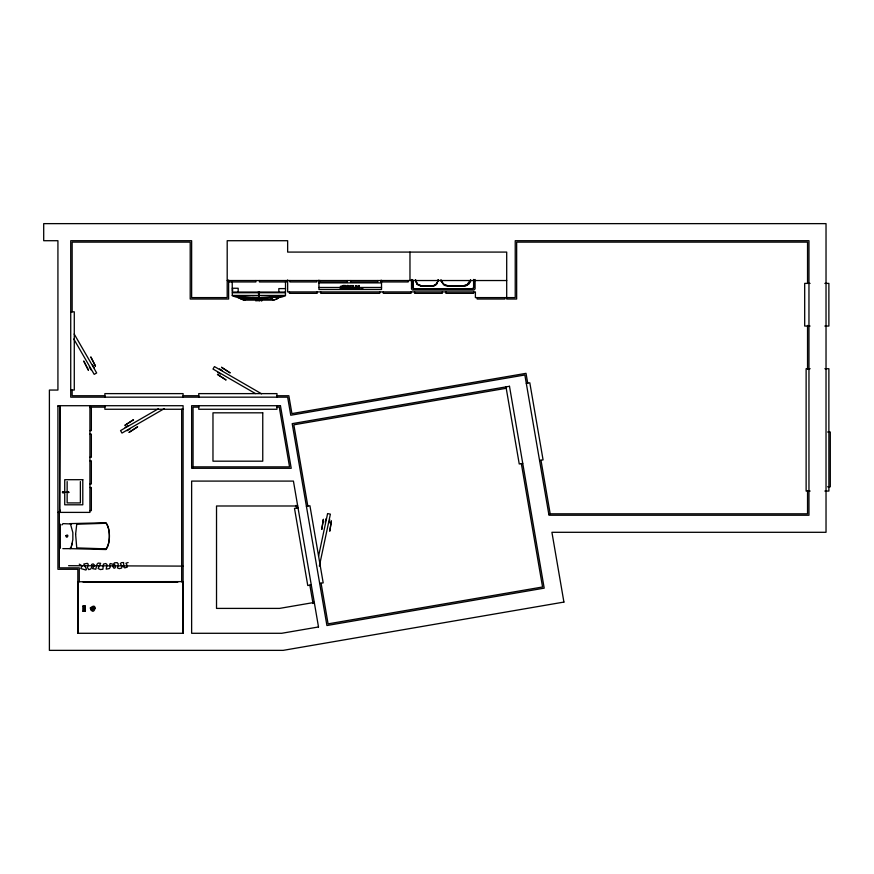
<?xml version="1.0" encoding="UTF-8"?>
<svg xmlns="http://www.w3.org/2000/svg" width="874" height="874" viewBox="0 0 874 874"><rect width="100%" height="100%" fill="white"/><g stroke="black" fill="none" stroke-linecap="round" stroke-linejoin="round"><path stroke-width="1.31" d="M60.317 547.67L60.317 524.149M183.092 582.838L183.092 633.289L77.841 633.289L77.841 582.838M77.841 582.368L77.841 581.603M77.841 581.756L181.781 581.603M183.092 581.756L181.672 581.603M183.092 582.368L183.092 581.603M244.709 297.63L245.67 298.504A3.277 3.256 -90 0 0 247.276 298.93L270.47 298.93A3.277 3.256 -90 0 0 272.087 298.504L273.289 297.182L278.872 296.81A157.495 95.736 0 0 0 283.307 296.428L285.416 295.729L285.514 292.746L232.233 292.746L232.342 295.729L234.44 296.428A157.495 95.736 0 0 0 238.875 296.821L237.761 296.756L237.739 297.531L243.311 297.925M84.603 606.654L85.434 610.456L84.341 608.61C85.685 601.815 84.592 614.651 84.341 608.61L85.324 606.731L84.472 606.654M57.924 406.148L59.683 406.181L60.087 407.524L59.563 512.393M259.698 301.115L260.703 297.575L261.708 301.115M437.907 281.439L438.005 279.767M438.344 279.931L436.519 284.443L433.744 286.093L421.508 286.311L417.127 284.443L415.303 279.931M72.324 543.104L71.515 545.66L72.848 539.684L72.848 532.583L70.455 523.941L62.819 523.624M85.171 609.331L84.811 610.445A2.469 0.743 -89.8 0 1 84.21 610.358L83.915 609.396A1.835 0.557 -89.8 0 1 83.915 607.856L84.123 607.015M325.226 522.182L325.915 518.905M318.551 556.203L327.597 513.573L330.383 514.163L319.349 566.123M329.05 522.991L329.749 519.724M437.798 281.362L436.334 284.236L433.602 285.853L421.618 286.06L417.324 284.236L415.642 279.767M470.441 280.084L466.967 284.738L463.242 285.765M470.562 280.15C467.612 289.545 455.168 284.837 448.264 285.885M471.02 280.401L469.021 283.974L465.536 286.038L448.034 286.311L444.156 285.241L440.54 280.401M91.409 608.249C101.755 605.933 85.401 614.051 93.125 607.343M94.119 608.927L92.404 609.834M71.635 545.747L70.007 548.643L62.819 548.643M84.024 606.862L84.275 606.742A2.469 0.743 -89.8 0 1 84.876 606.829L85.171 607.791M437.197 282.859L434.99 285.121L431.985 285.951M238.373 296.799L239.072 297.794A14.497 14.203 -90 0 0 241.901 299.301L242.644 299.563A14.989 14.782 -90 0 0 244.917 300.121L272.83 300.121A14.661 14.629 -90 0 0 275.102 299.563L275.845 299.301A14.148 14.104 90 0 0 278.577 297.859L278.872 296.81M82.954 606.043L85.095 605.879A13.514 4.086 -89.8 0 1 85.117 611.232L82.964 611.232A14.093 2.119 -90 0 1 82.954 606.043L85.095 605.879M71.439 524.389L70.007 523.624L106.027 522.728C110.528 528.748 110.528 543.519 106.027 549.528L70.007 548.643L71.439 547.878M60.087 510.755L59.847 509.903M125.102 427.353L127.997 425.682M158.292 408.813L120.546 430.598L121.978 433.067L164.432 408.551M127.058 430.74L129.953 429.068M61.792 524.859L62.567 524.52M128.117 562.539L125.932 563.227L127.44 566.013L127.222 567.215L124.753 567.86L123.9 567.302L123.573 562.55L121.41 562.659L120.361 563.621L122.043 566.363L121.606 568.089L119.301 568.624L117.444 567.925L118.285 563.97L117.225 562.648L114.483 562.812L113.926 563.61C118.143 568.537 111.894 570.58 113.216 564.342L110.419 563.533L109.698 564.189L110.332 566.898L109.414 568.548L106.202 569.149L107.043 564.538L105.743 563.533L103.438 564.08L102.881 569.247L100.324 569.542L98.096 568.482L100.641 563.304L98.205 563.074L97.014 564.243L95.812 569.225L92.535 568.624L94.567 565.15L93.147 563.861L91.519 564.495L91.836 566.833L90.732 569.04L88.689 569.597L87.378 567.412L88.241 564.156L87.345 563.348L83.795 564.036L86.504 569.225L85.892 570.023L80.79 568.537L82.09 565.86L79.261 564.145M526.312 383.391L529.808 382.79L543.071 459.888L539.564 460.489M506.221 388.285L293.839 424.808L307.823 506.122M522.739 463.384L519.243 463.985L505.98 386.887M298.012 507.805L294.505 508.406L307.768 585.514L311.275 584.903M306.424 506.363L309.931 505.762L323.183 582.86L319.687 583.461M314.29 602.426L279.56 608.402L216.523 608.402L216.523 505.991L297.695 505.991M82.964 611.232L85.117 611.232M84.614 610.533L85.434 610.456M84.483 610.533L85.335 610.467M156.872 581.844L177.837 581.778L83.106 581.778L104.061 581.844M256.486 297.575L256.038 299.738M170.648 581.876L90.284 581.876M227.196 280.532L506.702 280.532M318.934 282.881L381.173 282.881L381.173 280.15M810.067 283.384L804.692 283.384L804.692 326.046L810.067 326.046M824.848 283.384L828.88 283.384L828.88 326.046L824.848 326.046M318.934 287.47L381.523 287.47M232.233 288.256L238.176 288.256L238.176 292.058M285.514 288.595L278.828 288.595L278.828 292.058M232.233 289.982L232.976 289.982M232.244 295.456L258.595 295.456M259.152 295.456L285.503 295.456M258.048 299.738C258.365 297.739 254.782 296.909 258.595 297.586L258.595 292.746M259.698 299.738C259.764 297.269 261.643 297.226 261.708 299.738M256.038 301.115L257.043 297.575L258.048 301.115M70.728 311.821L74.279 311.821L74.279 390.055L70.728 390.055M810.132 368.719L806.123 368.719L806.123 491.057L810.132 491.057M824.859 368.719L828.88 368.719L828.88 491.057L824.859 491.057M104.869 395.747L72.149 395.747L72.149 390.055M183.092 395.747L198.748 395.747M276.982 395.747L288.846 395.747L291.916 413.599L526.017 373.34L527.71 383.151M90.142 407.131L104.869 407.131M198.748 407.131L193.056 407.131L193.056 468.289M276.982 407.109L279.276 407.109L289.545 466.869L193.056 466.869M89.924 407.481L91.355 407.481L91.355 430.598L89.924 430.598M59.847 408.639L60.087 407.787M183.092 409.261L104.869 409.261L104.869 405.711M827.623 432.018L830.3 432.018L830.3 486.785L827.623 486.785M89.924 434.159L91.355 434.159L91.355 457.266L89.924 457.266M89.924 460.827L91.355 460.827L91.355 483.945L89.924 483.945M89.924 487.495L91.355 487.495L91.355 510.613L89.924 510.613M62.371 492.248L69.057 492.248M57.924 512.393L89.924 512.393L89.924 405.711M548.981 513.814L807.543 513.814L807.543 490.598M182.95 566.112L68.576 565.697M83.106 581.876L177.837 581.876M251.472 297.51L238.886 296.843L238.099 297.553L238.11 296.778M245.528 297.968L251.472 298.209L237.794 297.444M242.317 297.783L243.464 297.848M240.033 297.619L241.169 297.706M448.329 285.765L444.505 284.848M421.661 285.951L417.411 284.137L415.849 281.362M446.396 285.503L442.943 283.613L440.999 280.15M418.744 285L420.176 285.612M219.516 368.915L222.411 370.587M261.61 393.824L214.436 366.588L213.005 369.057L255.47 393.573M217.56 372.302L220.456 373.974M92.065 609.713L91.409 608.927M251.067 298.198L251.111 297.499M443.052 283.526L441.119 280.084M92.666 364.971L94.337 367.867M74.192 334.032L96.664 372.947L94.195 374.367L73.766 338.992M89.279 366.927L90.951 369.822M540.973 460.248L550.183 513.814M521.341 463.624L542.557 586.989L328.078 623.872L321.086 583.22M296.144 505.358L296.614 508.045M309.866 585.154L313.034 603.519M807.543 283.089L807.543 242.131L516.654 242.131L516.654 299.028L506.702 299.028L506.702 252.083L287.644 252.083L287.644 240.711L227.196 240.711L227.196 297.608L191.635 297.608L191.635 240.711L70.728 240.711L70.728 397.167L287.644 397.167L290.758 415.237L524.859 374.979L548.981 515.234L808.963 515.234L808.963 240.711L515.234 240.711L515.234 297.608L475.401 297.608L475.401 291.916L287.644 291.916L287.644 279.964M807.543 325.412L807.543 369.09M504.921 297.608L504.921 299.028L477.182 299.028L477.182 297.608M475.085 279.494L475.085 288.868L473.916 290.059L412.375 290.015L411.512 288.868L411.512 279.494M473.916 279.56L473.916 287.666L473.053 288.824L413.839 288.868L412.681 287.666L412.681 279.56M473.61 279.451L473.61 287.513L472.463 288.693L414.134 288.693L413.02 287.819L412.987 280.783M473.632 291.916L473.632 293.336L445.893 293.336L445.893 291.916M442.331 291.916L442.331 293.336L414.593 293.336L414.593 291.916M411.042 291.916L411.042 293.336L383.304 293.336L383.304 291.916M409.972 252.083L409.972 280.532M408.191 280.532L408.191 281.952L381.293 281.952L381.293 280.532M381.523 281.581L381.523 289.491L318.934 289.491L318.934 280.15M379.742 291.916L379.742 293.336L320.714 293.336L320.714 291.916M377.732 280.532L377.732 281.952L350.824 281.952L350.824 280.532M355.292 287.47L355.292 288.234L347.109 288.18L347.109 287.59L348.114 288.18M354.538 288.234L354.538 288.791L348.988 288.791L348.988 288.234M354.309 288.234L349.207 288.234M348.267 287.47L348.267 288.234M347.273 280.532L347.273 281.952L320.365 281.952L320.365 280.532M342.4 287.524L342.4 288.278L341.909 287.524M317.164 291.916L317.164 293.336L289.425 293.336L289.425 291.916M316.803 280.532L316.803 281.952L289.895 281.952L289.895 280.532M286.344 280.532L286.344 281.952L259.436 281.952L259.436 280.532M285.514 281.941L285.514 292.058L232.233 292.058L232.233 281.657M285.142 292.058L285.142 292.746M276.982 397.167L276.982 393.617L198.748 393.617L198.748 397.167M276.982 405.711L276.982 409.261L198.748 409.261L198.748 405.711M259.523 292.058L259.523 292.746M259.152 292.746L259.152 297.586L261.097 297.575A157.495 95.736 0 0 0 272.218 297.247M258.223 292.058L258.223 292.746M255.874 280.532L255.874 281.952L228.966 281.952L228.966 280.532M251.483 297.51L251.483 298.296M232.604 292.058L232.604 292.746M228.617 280.062L228.617 299.028L190.204 299.028L190.204 242.131L72.149 242.131L72.149 311.821M183.092 397.167L183.092 393.617L104.869 393.617L104.869 397.167M183.092 633.289L183.092 405.711L57.924 405.711L57.924 569.28L77.841 569.28L77.841 633.289M181.672 409.261L181.672 581.756M80.375 481.574L80.375 502.921L67.145 502.921L67.145 481.574M79.261 581.756L79.261 567.86L59.345 567.86L59.345 512.011M63.638 491.789L63.638 492.696M60.317 547.255L60.317 548.107M59.705 406.694L59.705 511.847M256.661 297.575A257.273 257.273 0 0 1 252.204 297.499A157.495 95.736 0 0 0 256.65 297.586A157.659 95.845 0 0 1 234.44 296.428A257.273 257.273 0 0 0 238.875 296.81M247.276 298.93A3.234 3.234 0 0 1 245.67 298.504M278.926 297.586A1.868 1.824 -90 0 1 278.675 297.794M278.577 297.859A14.497 14.203 90 0 1 275.845 299.301M272.087 298.504A3.234 3.234 0 0 1 270.47 298.93M238.821 297.586A1.868 1.824 90 0 0 239.072 297.794L239.17 297.859A14.148 14.104 90 0 0 241.901 299.301M244.917 300.121A14.661 14.629 -90 0 1 242.644 299.563M275.102 299.563A14.989 14.782 -90 0 1 272.83 300.121M249.975 298.154A257.24 257.24 0 0 1 241.093 297.695M83.784 610.15A13.929 2.087 -90 0 1 83.762 611.418M83.642 611.144A13.525 4.086 -89.8 0 1 83.631 606.119M84.123 610.467A2.469 0.743 -89.8 0 0 84.636 610.445L85.007 609.331A1.835 0.557 -89.8 0 0 84.996 607.791L84.712 606.829A2.469 0.743 -89.8 0 0 84.112 606.742M75.612 534.232L76.748 547.911L106.027 548.872C110.517 543.3 110.517 528.836 106.027 523.264L76.748 524.225L75.612 534.232M90.328 607.987C93.802 618.147 98.718 600.777 90.328 607.987M340.598 287.863L341.231 288.005L340.598 287.863M345.962 287.841L346.563 287.983L345.962 287.841M65.845 535.653C66.752 540.34 69.865 532.932 65.845 535.653M323.358 519.385L321.796 529.316L323.358 519.385M331.366 521.09L329.804 531.01L331.366 521.09M62.578 491.647C61.89 494.913 65.758 490.969 62.578 491.647M217.495 374.422L225.918 379.895L217.495 374.422M221.592 367.331L230.015 372.816L221.592 367.331M68.456 491.931L68.456 492.565L68.456 491.931M83.817 361.191L88.372 370.15L83.817 361.191M90.896 357.105L95.452 366.064L90.896 357.105M133.46 419.76L125.037 425.234L133.46 419.76M137.557 426.84L129.133 432.324L137.557 426.84M509.487 386.286L292.2 423.65L326.92 625.522L544.196 588.147L509.487 386.286M318.507 626.964L281.69 633.289L191.635 633.289L191.635 481.093L293.424 481.093L318.507 626.964M563.916 602.077L283.143 650.365L49.392 650.365L49.392 390.055L57.924 390.055L57.924 240.711L43.7 240.711L43.7 223.635L826.028 223.635L826.028 532.299L551.92 532.299L563.916 602.077M343.941 285.503L342.969 285.503L342.969 287.185L343.941 287.185L343.941 285.503M345.306 285.503L344.345 285.503L344.345 287.185L345.306 287.185L345.306 285.503M348.136 285.503L347.12 285.503L347.12 287.185L348.136 287.185L348.136 285.503M353.511 285.612L349.611 285.612L349.611 287.185L353.511 287.185L353.511 285.612M356.428 285.634L355.631 285.634L355.631 287.185L356.428 287.185L356.428 285.634M359.127 285.634L358.329 285.634L358.329 287.185L359.127 287.185L359.127 285.634M341.341 286.322L340.423 286.322L340.423 287.185L341.341 287.185L341.341 286.322M342.597 286.322L341.734 286.322L341.734 287.185L342.597 287.185L342.597 286.322M346.661 286.344L345.689 286.344L345.689 287.185L346.661 287.185L346.661 286.344M357.837 286.366L357.062 286.366L357.062 287.185L357.837 287.185L357.837 286.366M343.995 287.59L342.99 288.18L343.995 287.59M345.394 287.59L344.389 288.18L345.394 287.59M356.581 287.59L355.565 288.18L356.581 287.59M359.269 287.59L358.264 288.18L359.269 287.59M362.382 287.622L361.585 288.158L362.382 287.622M341.352 288.442L340.281 288.759L341.352 288.442M342.608 288.442L341.658 288.759L342.608 288.442M343.941 288.442L343.045 288.759L343.941 288.442M345.317 288.442L344.498 288.759L345.317 288.442M348.114 288.442L347.033 288.759L348.114 288.442M356.439 288.442L355.609 288.759L356.439 288.442M359.17 288.442L358.242 288.759L359.17 288.442M362.666 288.442L361.137 288.759L362.666 288.442M280.456 405.711L191.635 405.711L191.635 468.289L291.217 468.289L280.456 405.711M262.757 412.823L212.972 412.823L212.972 461.177L262.757 461.177L262.757 412.823M82.79 479.695L64.731 479.695L64.731 504.801L82.79 504.801L82.79 479.695M261.086 297.575A257.273 257.273 0 0 0 283.307 296.428A157.659 95.845 0 0 1 261.097 297.586"/></g></svg>
